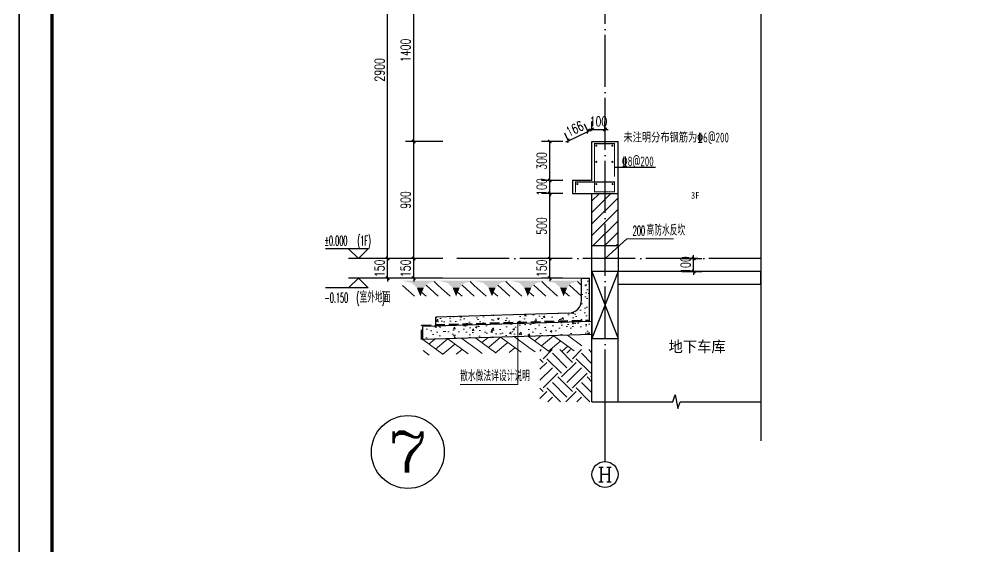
# Model space of a CAD drawing. Extents: x 393367 to 3005760, y 4998 to 826018.
# Drawn here: x 2873355 to 2880780, y 441429 to 445481 of the extents above; entities that cross this region are included whole.
import ezdxf
from ezdxf.enums import TextEntityAlignment as Align

# ---------------------------------------------------------------- set-up
doc = ezdxf.new("R2010")
doc.units = 0
doc.header["$LTSCALE"] = 1000
doc.linetypes.add('DASH', pattern=[0.35, 0.25, -0.1])
doc.linetypes.add('DOTE', pattern=[2.42, 2, -0.2, 0.02, -0.2])
doc.layers.get('0').update_dxf_attribs({"linetype": 'CONTINUOUS'})
doc.layers.get('Defpoints').update_dxf_attribs({"linetype": 'CONTINUOUS'})
for name, color, linetype in [('0-房间名称', 2, 'CONTINUOUS'), ('AXIS', 3, 'CONTINUOUS'), ('AXIS_TEXT', 7, 'CONTINUOUS'), ('COLUMN', 140, 'CONTINUOUS'), ('DIM_ELEV', 3, 'CONTINUOUS'), ('DIM_SYMB', 3, 'CONTINUOUS'), ('DOTE', 8, 'DOTE'), ('PUB_DIM', 3, 'CONTINUOUS'), ('PUB_HATCH', 8, 'CONTINUOUS'), ('PUB_TEXT', 7, 'CONTINUOUS'), ('S-大样-砼线', 7, 'CONTINUOUS'), ('S-引出线', 40, 'CONTINUOUS'), ('TEXT', 7, 'CONTINUOUS'), ('WALL', 130, 'CONTINUOUS'), ('图框', 7, 'CONTINUOUS')]:
    doc.layers.add(name, color=color, linetype=linetype)
for name, color, linetype, lineweight in [('DIM_IDEN', 3, 'CONTINUOUS', 15), ('REIN', 1, 'CONTINUOUS', 18), ('填充', 251, 'CONTINUOUS', 5), ('平面-排水沟', 86, 'CONTINUOUS', 15), ('立面-中轮廓线', 30, 'CONTINUOUS', 35), ('粉刷', 251, 'CONTINUOUS', 9)]:
    doc.layers.add(name, color=color, linetype=linetype, lineweight=lineweight)
doc.layers.add('yichutu', color=7, linetype='CONTINUOUS', true_color=0xffffff, plot=False)
doc.styles.add('_TCH_AXIS', font='COMPLEX', dxfattribs={"bigfont": 'GBCBIG'})
doc.styles.add('_TCH_DIM', font='simplex.shx', dxfattribs={"width": 0.65, "bigfont": 'gbcbig.shx'})
doc.styles.add('_TCH_DIM_T3', font='SIMPLEX', dxfattribs={"width": 0.705882, "bigfont": 'GBCBIG'})
doc.styles.add('COMPLEX', font='COMPLEX')
doc.styles.add('DIM_FONT_T3', font='SIMPLEX', dxfattribs={"width": 0.705882, "bigfont": 'GBCBIG'})
doc.styles.add('TSSD_Rein', font='Tssdeng.shx', dxfattribs={"width": 0.7, "bigfont": 'hztxt.shx'})
doc.styles.add('w', font='tssdeng.shx', dxfattribs={"width": 0.8, "bigfont": 'tssdchn.shx'})
doc.styles.add('宋体', font='', dxfattribs={"height": 50})
doc.styles.get('宋体').set_extended_font_data('SimSun')
doc.dimstyles.new('_TCH_ARCH&&25', dxfattribs={"dimtxt": 74.375, "dimasz": 25, "dimexe": 62.5, "dimexo": 75, "dimgap": 25, "dimtad": 1, "dimdec": 0, "dimzin": 0, "dimdsep": 46, "dimtxsty": '_TCH_DIM_T3', "dimblk": 'ARCHTICK', "dimcen": 0.09, "dimclrt": 7, "dimazin": 2, "dimtfac": 1, "dimtdec": 0, "dimtix": 1, "dimtmove": 2, "dimatfit": 3, "dimfxl": 1, "dimtolj": 1, "dimtzin": 0, "dimarcsym": 0})
pattern_1 = [(50, (28072.99, 249033.25), (143.452037, -12.550427), [15, -165]), (355, (28072.99, 249033.25), (-27.750267, 150.438427), [12, -132]), (100.4514, (28084.94, 249032.2), (115.701876, 137.88791), [12.74804, -140.22842]), (46.1842, (28072.99, 249073.25), (213.44821, -33.1038), [22.5, -247.5]), (96.6356, (28090.77, 249070.5), (186.93254, 194.82357), [19.12206, -210.3426]), (351.1842, (28072.99, 249073.25), (186.93239, 194.82372), [18, -198]), (21, (28092.99, 249063.25), (119.38141, -80.52378), [15, -165]), (326, (28092.99, 249063.25), (48.663066, 145.03001), [12, -132]), (71.4514, (28102.93, 249056.54), (168.044526, 64.5061), [12.74804, -140.22842]), (37.5, (28072.986, 249033.25), (2.431971, 66.578771), [0, -130.4, 0, -134, 0, -132.5]), (7.5, (28072.986, 249033.25), (52.613907, 78.882342), [0, -76.4, 0, -127.4, 0, -50.5]), (327.5, (28028.386, 249033.25), (106.764487, -4.510974), [0, -50, 0, -156, 0, -207]), (317.5, (28008.39, 249033.25), (116.637234, 20.020996), [0, -65, 0, -103.6, 0, -147])]

# ---------------------------------------------------------------- blocks, each defined once
blk = doc.blocks.new('$LINEPAT$素土夯实')
at = {"color": 0}
for p, q in [((0, -210), (210, 0)), ((120, -300), (420, 0)), ((420, 0), (608, -188)), ((495, -300), (795, 0)), ((615, 0), (705, -90)), ((315, -105), (502, -293)), ((210, -210), (300, -300)), ((705, -300), (795, -210))]:
    blk.add_line(p, q, dxfattribs=at)
blk = doc.blocks.new('$LinePat$自然土壤')
at = {"color": 0}
for p, q in [((0, -90), (71, -19)), ((0, -300), (211, -89)), ((420, -300), (630, -90)), ((210, -300), (286, -224))]:
    blk.add_line(p, q, dxfattribs=at)
for points in [[(0, 0), (630, 0), (168, -45), (462, -45)], [(168, -45), (462, -45), (252, -132), (378, -132)], [(252, -132), (378, -132), (315, -300)]]:
    blk.add_solid(points, dxfattribs=at)
blk = doc.blocks.new('sanshui')
at = {"layer": '粉刷'}
h = blk.add_hatch(dxfattribs=at)
h.set_pattern_fill('混凝土', color=256, scale=20)
h.set_pattern_definition(pattern_1)
edge = h.paths.add_edge_path()
edge.add_line((346317.8, 427329.6), (346257.8, 427329.6))
edge.add_line((346257.8, 427329.6), (346257.8, 427160.3))
edge.add_arc((346157.8, 427160.3), 100, 271.71836, 360, ccw=False)
edge.add_line((346160.8, 427060.3), (345137.8, 427029.6))
edge.add_line((345137.8, 427029.6), (345137.8, 426969.6))
edge.add_line((345137.8, 426969.6), (346317.8, 427005))
edge.add_line((346317.8, 427005), (346317.8, 427329.6))
h = blk.add_hatch(dxfattribs=at)
h.set_pattern_fill('混凝土', color=256, scale=20)
h.set_pattern_definition(pattern_1)
h.paths.add_polyline_path([(346337.8, 426895.6), (346337.8, 426995.6), (345037.8, 426956.6), (345037.8, 426856.6)])
at = {"layer": 'COLUMN'}
for p, q in [((346257.8, 427329.6), (346317.8, 427329.6)), ((346257.8, 427160.3), (346257.8, 427329.6)), ((346317.8, 426995), (346317.8, 427329.6)), ((346160.8, 427060.3), (345137.8, 427029.6)), ((345137.8, 426959.6), (345137.8, 427029.6)), ((346338.1, 426995.6), (345037.8, 426956.6)), ((345037.8, 426856.6), (345037.8, 426956.6)), ((346338.1, 426895.6), (345037.8, 426856.6))]:
    blk.add_line(p, q, dxfattribs=at)
blk.add_arc((346157.8, 427160.3), 100, 271.71836, 0, dxfattribs=at)
at = {"layer": '立面-中轮廓线', "linetype": 'DASH', "ltscale": 0.3}
blk.add_lwpolyline([(345027.8, 426856.6), (345027.8, 426966.3), (346317.8, 427005)], dxfattribs=at)
at = {"layer": '粉刷'}
blk.add_line((344881.5, 427329.6), (346257.8, 427329.6), dxfattribs=at)
at = {"layer": '粉刷', "yscale": 0.4, "zscale": 0.4}
for name, p, xscale, rotation in [('$LinePat$自然土壤', (345156.8, 427309.6), -0.4369306507241237, 359.9999999999903), ('$LinePat$自然土壤', (345432, 427309.6), -0.4369306507241237, 359.9999999999903), ('$LinePat$自然土壤', (345707.3, 427309.6), -0.4369306507241237, 359.9999999999903), ('$LinePat$自然土壤', (345982.6, 427309.6), -0.4369306507241237, 359.9999999999903), ('$LinePat$自然土壤', (346257.8, 427309.6), -0.4369306507241237, 359.9999999999903), ('$LINEPAT$素土夯实', (345444.5, 426868.8), -0.5117605352322558, 1.718358001643932), ('$LINEPAT$素土夯实', (345851.2, 426881), -0.5117605352322558, 1.718358001643932), ('$LINEPAT$素土夯实', (346257.8, 426893.2), -0.5117605352322558, 1.718358001643932)]:
    blk.add_blockref(name, p, dxfattribs=dict(at, xscale=xscale, rotation=rotation))
blk = doc.blocks.new('GFDDDDRG')
at = {"layer": '图框'}
blk.add_lwpolyline([(923310, -107437), (923310, -159999), (893610, -159999), (893610, -107437)], close=True, dxfattribs=at)
blk.add_lwpolyline([(923310, -107437), (923310, -159999), (893610, -159999), (893610, -107437)], close=True, dxfattribs=at)
at = {"layer": '图框', "const_width": 50}
blk.add_lwpolyline([(894110, -159499), (922810, -159499), (922810, -108687), (894110, -108687)], close=True, dxfattribs=at)
blk = doc.blocks.new('_ArchTick')
at = {"color": 0, "linetype": 'ByBlock', "const_width": 0.4}
blk.add_lwpolyline([(-0.5, -0.5), (0.5, 0.5)], dxfattribs=at)
blk = doc.blocks.new('*D851')
at = {"layer": 'Defpoints', "color": 0, "transparency": 16777216}
for p in [(2877723.4, 444619.3), (2877754.8, 444552.7), (2877604.8, 444481.8)]:
    blk.add_point(p, dxfattribs=at)
at = {"layer": 'PUB_DIM', "color": 0, "lineweight": -2, "transparency": 16777216}
for p, q in [((2877573.4, 444548.4), (2877723.4, 444619.3)), ((2877722.8, 444620.5), (2877696.7, 444675.8)), ((2877723.4, 444619.3), (2877746, 444630)), ((2877572.8, 444549.6), (2877546.7, 444604.9)), ((2877573.4, 444548.4), (2877550.8, 444537.8))]:
    blk.add_line(p, q, dxfattribs=at)
at = {"layer": 'PUB_DIM', "color": 0, "lineweight": -2, "transparency": 16777216, "xscale": 25, "yscale": 25, "zscale": 25}
for p, rotation in [((2877723.4, 444619.3), 205.2842497659491), ((2877573.4, 444548.4), 25.28424976594906)]:
    blk.add_blockref('_ArchTick', p, dxfattribs=dict(at, rotation=rotation))
at = {"layer": 'PUB_DIM', "color": 7, "transparency": 16777216, "insert": (2877621.8, 444640.1), "char_height": 74.38, "attachment_point": 5, "rotation": 25.28425, "style": '_TCH_DIM_T3'}
blk.add_mtext('\\A1;166', dxfattribs=at)
blk = doc.blocks.new('*D852')
at = {"layer": 'Defpoints', "color": 0, "transparency": 16777216}
for p in [(2877854.8, 444634.1), (2877754.8, 444552.7), (2877854.8, 444552.7)]:
    blk.add_point(p, dxfattribs=at)
at = {"layer": 'PUB_DIM', "color": 0, "lineweight": -2, "transparency": 16777216}
for p, q in [((2877754.8, 444627.7), (2877754.8, 444696.6)), ((2877854.8, 444627.7), (2877854.8, 444696.6)), ((2877754.8, 444634.1), (2877729.8, 444634.1)), ((2877754.8, 444634.1), (2877854.8, 444634.1)), ((2877854.8, 444634.1), (2877879.8, 444634.1))]:
    blk.add_line(p, q, dxfattribs=at)
at = {"layer": 'PUB_DIM', "color": 0, "lineweight": -2, "transparency": 16777216, "xscale": 25, "yscale": 25, "zscale": 25}
blk.add_blockref('_ArchTick', (2877754.8, 444634.1), dxfattribs=at)
at = {"layer": 'PUB_DIM', "color": 0, "lineweight": -2, "transparency": 16777216, "xscale": 25, "yscale": 25, "zscale": 25, "rotation": 180}
blk.add_blockref('_ArchTick', (2877854.8, 444634.1), dxfattribs=at)
at = {"layer": 'PUB_DIM', "color": 7, "transparency": 16777216, "insert": (2877804.8, 444696.3), "char_height": 74.38, "attachment_point": 5, "style": '_TCH_DIM_T3'}
blk.add_mtext('\\A1;100', dxfattribs=at)
blk = doc.blocks.new('*D890')
at = {"layer": 'Defpoints', "color": 0, "transparency": 16777216}
for p in [(2877430.2, 444542.7), (2877604.8, 444542.7), (2877604.8, 444242.7)]:
    blk.add_point(p, dxfattribs=at)
at = {"layer": 'PUB_DIM', "color": 0, "lineweight": -2, "transparency": 16777216}
for p, q in [((2877529.8, 444542.7), (2877367.7, 444542.7)), ((2877430.2, 444242.7), (2877430.2, 444542.7)), ((2877529.8, 444242.7), (2877367.7, 444242.7))]:
    blk.add_line(p, q, dxfattribs=at)
at = {"layer": 'PUB_DIM', "color": 0, "lineweight": -2, "transparency": 16777216, "xscale": 25, "yscale": 25, "zscale": 25}
for p, rotation in [((2877430.2, 444542.7), 90), ((2877430.2, 444242.7), 270)]:
    blk.add_blockref('_ArchTick', p, dxfattribs=dict(at, rotation=rotation))
at = {"layer": 'PUB_DIM', "color": 7, "transparency": 16777216, "insert": (2877368.1, 444392.7), "char_height": 74.38, "attachment_point": 5, "rotation": 90, "style": '_TCH_DIM_T3'}
blk.add_mtext('\\A1;300', dxfattribs=at)
blk = doc.blocks.new('*D891')
at = {"layer": 'Defpoints', "color": 0, "transparency": 16777216}
for p in [(2877430.2, 444242.7), (2877604.8, 444242.7), (2877604.8, 444142.7)]:
    blk.add_point(p, dxfattribs=at)
at = {"layer": 'PUB_DIM', "color": 0, "lineweight": -2, "transparency": 16777216}
for p, q in [((2877529.8, 444242.7), (2877367.7, 444242.7)), ((2877430.2, 444242.7), (2877430.2, 444267.7)), ((2877430.2, 444142.7), (2877430.2, 444242.7)), ((2877529.8, 444142.7), (2877367.7, 444142.7)), ((2877430.2, 444142.7), (2877430.2, 444117.7))]:
    blk.add_line(p, q, dxfattribs=at)
at = {"layer": 'PUB_DIM', "color": 0, "lineweight": -2, "transparency": 16777216, "xscale": 25, "yscale": 25, "zscale": 25}
for p, rotation in [((2877430.2, 444242.7), 270), ((2877430.2, 444142.7), 90)]:
    blk.add_blockref('_ArchTick', p, dxfattribs=dict(at, rotation=rotation))
at = {"layer": 'PUB_DIM', "color": 7, "transparency": 16777216, "insert": (2877368.1, 444192.7), "char_height": 74.38, "attachment_point": 5, "rotation": 90, "style": '_TCH_DIM_T3'}
blk.add_mtext('\\A1;100', dxfattribs=at)
blk = doc.blocks.new('*D892')
at = {"layer": 'Defpoints', "color": 0, "transparency": 16777216}
for p in [(2877430.2, 444142.7), (2877604.8, 444142.7), (2877604.8, 443642.7)]:
    blk.add_point(p, dxfattribs=at)
at = {"layer": 'PUB_DIM', "color": 0, "lineweight": -2, "transparency": 16777216}
for p, q in [((2877529.8, 444142.7), (2877367.7, 444142.7)), ((2877430.2, 443642.7), (2877430.2, 444142.7)), ((2877529.8, 443642.7), (2877367.7, 443642.7))]:
    blk.add_line(p, q, dxfattribs=at)
at = {"layer": 'PUB_DIM', "color": 0, "lineweight": -2, "transparency": 16777216, "xscale": 25, "yscale": 25, "zscale": 25}
for p, rotation in [((2877430.2, 444142.7), 90), ((2877430.2, 443642.7), 270)]:
    blk.add_blockref('_ArchTick', p, dxfattribs=dict(at, rotation=rotation))
at = {"layer": 'PUB_DIM', "color": 7, "transparency": 16777216, "insert": (2877368.1, 443892.7), "char_height": 74.38, "attachment_point": 5, "rotation": 90, "style": '_TCH_DIM_T3'}
blk.add_mtext('\\A1;500', dxfattribs=at)
blk = doc.blocks.new('*D893')
at = {"layer": 'Defpoints', "color": 0, "transparency": 16777216}
for p in [(2877430.2, 443642.7), (2877604.8, 443642.7), (2877604.8, 443492.7)]:
    blk.add_point(p, dxfattribs=at)
at = {"layer": 'PUB_DIM', "color": 0, "lineweight": -2, "transparency": 16777216}
for p, q in [((2877430.2, 443642.7), (2877430.2, 443667.7)), ((2877529.8, 443642.7), (2877367.7, 443642.7)), ((2877430.2, 443492.7), (2877430.2, 443642.7)), ((2877529.8, 443492.7), (2877367.7, 443492.7)), ((2877430.2, 443492.7), (2877430.2, 443467.7))]:
    blk.add_line(p, q, dxfattribs=at)
at = {"layer": 'PUB_DIM', "color": 0, "lineweight": -2, "transparency": 16777216, "xscale": 25, "yscale": 25, "zscale": 25}
for p, rotation in [((2877430.2, 443642.7), 270), ((2877430.2, 443492.7), 90)]:
    blk.add_blockref('_ArchTick', p, dxfattribs=dict(at, rotation=rotation))
at = {"layer": 'PUB_DIM', "color": 7, "transparency": 16777216, "insert": (2877368.1, 443567.7), "char_height": 74.38, "attachment_point": 5, "rotation": 90, "style": '_TCH_DIM_T3'}
blk.add_mtext('\\A1;150', dxfattribs=at)
blk = doc.blocks.new('*D913')
at = {"layer": 'Defpoints', "color": 0, "transparency": 16777216}
for p in [(2878370, 443642.7), (2878536, 443642.7), (2878370, 443542.7)]:
    blk.add_point(p, dxfattribs=at)
at = {"layer": 'PUB_DIM', "color": 0, "lineweight": -2, "transparency": 16777216}
for p, q in [((2878536, 443642.7), (2878536, 443667.7)), ((2878445, 443642.7), (2878598.5, 443642.7)), ((2878536, 443542.7), (2878536, 443642.7)), ((2878445, 443542.7), (2878598.5, 443542.7)), ((2878536, 443542.7), (2878536, 443517.7))]:
    blk.add_line(p, q, dxfattribs=at)
at = {"layer": 'PUB_DIM', "color": 0, "lineweight": -2, "transparency": 16777216, "xscale": 25, "yscale": 25, "zscale": 25}
for p, rotation in [((2878536, 443642.7), 270), ((2878536, 443542.7), 90)]:
    blk.add_blockref('_ArchTick', p, dxfattribs=dict(at, rotation=rotation))
at = {"layer": 'PUB_DIM', "color": 7, "transparency": 16777216, "insert": (2878473.8, 443592.7), "char_height": 74.38, "attachment_point": 5, "rotation": 90, "style": '_TCH_DIM_T3'}
blk.add_mtext('\\A1;100', dxfattribs=at)
blk = doc.blocks.new('*D928')
at = {"layer": 'Defpoints', "color": 0, "transparency": 16777216}
for p in [(2876384.7, 443642.7), (2876684.7, 443642.7), (2876684.7, 443492.2)]:
    blk.add_point(p, dxfattribs=at)
at = {"layer": 'PUB_DIM', "color": 0, "lineweight": -2, "transparency": 16777216}
for p, q in [((2876384.7, 443642.7), (2876384.7, 443667.7)), ((2876609.7, 443642.7), (2876322.2, 443642.7)), ((2876384.7, 443492.2), (2876384.7, 443642.7)), ((2876609.7, 443492.2), (2876322.2, 443492.2)), ((2876384.7, 443492.2), (2876384.7, 443467.2))]:
    blk.add_line(p, q, dxfattribs=at)
at = {"layer": 'PUB_DIM', "color": 0, "lineweight": -2, "transparency": 16777216, "xscale": 25, "yscale": 25, "zscale": 25}
for p, rotation in [((2876384.7, 443642.7), 270), ((2876384.7, 443492.2), 90)]:
    blk.add_blockref('_ArchTick', p, dxfattribs=dict(at, rotation=rotation))
at = {"layer": 'PUB_DIM', "color": 7, "transparency": 16777216, "insert": (2876322.5, 443567.5), "char_height": 74.38, "attachment_point": 5, "rotation": 90, "style": '_TCH_DIM_T3'}
blk.add_mtext('\\A1;150', dxfattribs=at)
blk = doc.blocks.new('*D929')
at = {"layer": 'Defpoints', "color": 0, "transparency": 16777216}
for p in [(2876384.7, 444542.7), (2876684.7, 444542.7), (2876684.7, 443642.7)]:
    blk.add_point(p, dxfattribs=at)
at = {"layer": 'PUB_DIM', "color": 0, "lineweight": -2, "transparency": 16777216}
for p, q in [((2876609.7, 444542.7), (2876322.2, 444542.7)), ((2876384.7, 443642.7), (2876384.7, 444542.7)), ((2876609.7, 443642.7), (2876322.2, 443642.7))]:
    blk.add_line(p, q, dxfattribs=at)
at = {"layer": 'PUB_DIM', "color": 0, "lineweight": -2, "transparency": 16777216, "xscale": 25, "yscale": 25, "zscale": 25}
for p, rotation in [((2876384.7, 444542.7), 90), ((2876384.7, 443642.7), 270)]:
    blk.add_blockref('_ArchTick', p, dxfattribs=dict(at, rotation=rotation))
at = {"layer": 'PUB_DIM', "color": 7, "transparency": 16777216, "insert": (2876322.5, 444092.7), "char_height": 74.38, "attachment_point": 5, "rotation": 90, "style": '_TCH_DIM_T3'}
blk.add_mtext('\\A1;900', dxfattribs=at)
blk = doc.blocks.new('*D930')
at = {"layer": 'Defpoints', "color": 0, "transparency": 16777216}
for p in [(2876384.7, 445942.7), (2876684.7, 445942.7), (2876684.7, 444542.7)]:
    blk.add_point(p, dxfattribs=at)
at = {"layer": 'PUB_DIM', "color": 0, "lineweight": -2, "transparency": 16777216}
for p, q in [((2876609.7, 445942.7), (2876322.2, 445942.7)), ((2876384.7, 444542.7), (2876384.7, 445942.7)), ((2876609.7, 444542.7), (2876322.2, 444542.7))]:
    blk.add_line(p, q, dxfattribs=at)
at = {"layer": 'PUB_DIM', "color": 0, "lineweight": -2, "transparency": 16777216, "xscale": 25, "yscale": 25, "zscale": 25}
for p, rotation in [((2876384.7, 445942.7), 90), ((2876384.7, 444542.7), 270)]:
    blk.add_blockref('_ArchTick', p, dxfattribs=dict(at, rotation=rotation))
at = {"layer": 'PUB_DIM', "color": 7, "transparency": 16777216, "insert": (2876322.5, 445242.7), "char_height": 74.38, "attachment_point": 5, "rotation": 90, "style": '_TCH_DIM_T3'}
blk.add_mtext('\\A1;1400', dxfattribs=at)
blk = doc.blocks.new('*D945')
at = {"layer": 'Defpoints', "color": 0, "transparency": 16777216}
for p in [(2876184.7, 443642.7), (2876684.7, 443642.7), (2876684.7, 443492.2)]:
    blk.add_point(p, dxfattribs=at)
at = {"layer": 'PUB_DIM', "color": 0, "lineweight": -2, "transparency": 16777216}
for p, q in [((2876184.7, 443642.7), (2876184.7, 443667.7)), ((2876609.7, 443642.7), (2876122.2, 443642.7)), ((2876184.7, 443492.2), (2876184.7, 443642.7)), ((2876609.7, 443492.2), (2876122.2, 443492.2)), ((2876184.7, 443492.2), (2876184.7, 443467.2))]:
    blk.add_line(p, q, dxfattribs=at)
at = {"layer": 'PUB_DIM', "color": 0, "lineweight": -2, "transparency": 16777216, "xscale": 25, "yscale": 25, "zscale": 25}
for p, rotation in [((2876184.7, 443642.7), 270), ((2876184.7, 443492.2), 90)]:
    blk.add_blockref('_ArchTick', p, dxfattribs=dict(at, rotation=rotation))
at = {"layer": 'PUB_DIM', "color": 7, "transparency": 16777216, "insert": (2876122.5, 443567.5), "char_height": 74.38, "attachment_point": 5, "rotation": 90, "style": '_TCH_DIM_T3'}
blk.add_mtext('\\A1;150', dxfattribs=at)
blk = doc.blocks.new('*D946')
at = {"layer": 'Defpoints', "color": 0, "transparency": 16777216}
for p in [(2876184.7, 446542.7), (2876684.7, 446542.7), (2876684.7, 443642.7)]:
    blk.add_point(p, dxfattribs=at)
at = {"layer": 'PUB_DIM', "color": 0, "lineweight": -2, "transparency": 16777216}
for p, q in [((2876609.7, 446542.7), (2876122.2, 446542.7)), ((2876184.7, 443642.7), (2876184.7, 446542.7)), ((2876609.7, 443642.7), (2876122.2, 443642.7))]:
    blk.add_line(p, q, dxfattribs=at)
at = {"layer": 'PUB_DIM', "color": 0, "lineweight": -2, "transparency": 16777216, "xscale": 25, "yscale": 25, "zscale": 25}
for p, rotation in [((2876184.7, 446542.7), 90), ((2876184.7, 443642.7), 270)]:
    blk.add_blockref('_ArchTick', p, dxfattribs=dict(at, rotation=rotation))
at = {"layer": 'PUB_DIM', "color": 7, "transparency": 16777216, "insert": (2876122.5, 445092.7), "char_height": 74.38, "attachment_point": 5, "rotation": 90, "style": '_TCH_DIM_T3'}
blk.add_mtext('\\A1;2900', dxfattribs=at)
blk = doc.blocks.new('_axiso')
blk.add_circle((0, 0), 0.5)
at = {"layer": 'AXIS_TEXT', "style": 'COMPLEX', "width": 1.041667}
blk.add_attdef('A', text='', height=0.56, dxfattribs=at).set_placement((-0.25, -0.28), (0.25, -0.28), align=Align.FIT)
blk = doc.blocks.new('yct-525-297-26250-14850-50-3002')
at = {"layer": 'yichutu', "color": 7, "true_color": 0xffffff}
blk.add_lwpolyline([(0, 0), (0, 14850), (26250, 14850), (26250, 0)], close=True, dxfattribs=at)

msp = doc.modelspace()

# ---------------------------------------------------------------- hatches: boundary and pattern name
at = {"layer": 'PUB_HATCH'}
h = msp.add_hatch(dxfattribs=at)
h.set_pattern_fill('普通砖', color=256, scale=25, style=0)
h.set_pattern_definition([(45, (2411524.25, 612130.613), (-44.1941915, 44.1941915), [])])
h.paths.add_polyline_path([(2877954.84855, 443742.70369), (2877954.84855, 444142.70369), (2877754.84855, 444142.70369), (2877754.84855, 443742.70369)])
at = {"layer": '填充'}
h = msp.add_hatch(dxfattribs=at)
h.set_pattern_fill('EARTH', color=250, scale=50, angle=45, style=0)
h.set_pattern_definition([(45, (1762256.58, -12650.67), (0, 224.506403), [158.75, -158.75]), (45, (1762214.48, -12608.57), (0, 224.506403), [158.75, -158.75]), (45, (1762172.39, -12566.48), (0, 224.506403), [158.75, -158.75]), (135, (1762172.39, -12538.42), (-224.506403, 0), [158.75, -158.75]), (135, (1762214.48, -12496.32), (-224.506403, 0), [158.75, -158.75]), (135, (1762256.58, -12454.23), (-224.506403, 0), [158.75, -158.75])])
h.paths.add_polyline_path([(2877754.84855, 442942.70126), (2877354.84855, 442942.70126), (2877354.84855, 442542.70126), (2877754.84855, 442542.70126)])

# ---------------------------------------------------------------- linework, layer by layer
at = {"layer": 'AXIS'}
msp.add_line((2877854.81807, 442542.70126), (2877854.81807, 442083.30946), dxfattribs=at)
at = {"layer": 'AXIS', "color": 6}
msp.add_circle((2876340.23713, 442156.12514), 280, dxfattribs=at)
at = {"layer": 'DIM_ELEV'}
for p, q in [((2876034.65439, 443717.70355), (2875706.65439, 443717.70355)), ((2875959.65439, 443642.70355), (2875884.65439, 443717.70355)), ((2875959.65439, 443642.70355), (2876034.65439, 443717.70355)), ((2876384.65439, 443642.70355), (2875884.65439, 443642.70355)), ((2875959.65439, 443492.2331), (2875884.65439, 443417.2331)), ((2876384.65439, 443492.2331), (2875884.65439, 443492.2331)), ((2875959.65439, 443492.2331), (2876034.65439, 443417.2331)), ((2876034.65439, 443417.2331), (2875706.65439, 443417.2331))]:
    msp.add_line(p, q, dxfattribs=at)
at = {"layer": 'DIM_IDEN'}
for p, q in [((2877854.84882, 443642.70379), (2878021.65973, 443794.22129)), ((2878021.65973, 443794.22129), (2878381.83624, 443794.22129))]:
    msp.add_line(p, q, dxfattribs=at)
at = {"layer": 'DIM_SYMB'}
for points in [[(2879053.37347, 459622.70355), (2879053.37347, 450960.82741), (2879105.87347, 450941.71897), (2879000.87347, 450923.20464), (2879053.37347, 450904.57741), (2879053.37347, 442242.70126)], [(2877754.84855, 442542.70126), (2878375.98601, 442542.70126), (2878395.09445, 442595.20126), (2878413.60878, 442490.20126), (2878432.23601, 442542.70126), (2879053.37347, 442542.70126)]]:
    msp.add_lwpolyline(points, dxfattribs=at)
at = {"layer": 'DOTE', "linetype": 'DOTE', "ltscale": 0.2}
for p, q in [((2877854.84855, 442542.70126), (2877854.84855, 460222.70355)), ((2879053.37347, 443642.70355), (2876684.65439, 443642.70355))]:
    msp.add_line(p, q, dxfattribs=at)
at = {"layer": 'REIN', "const_width": 9}
msp.add_lwpolyline([(2877628.31524, 444149.7816), (2877628.31524, 444231.10601), (2877927.66033, 444231.10601), (2877927.66033, 444154.83994), (2877774.06822, 444154.83994), (2877774.06822, 444525.36278), (2877927.45528, 444525.36278), (2877927.45528, 444272.54257)], dxfattribs=at)
at = {"layer": 'REIN', "const_width": 8}
for points in [[(2877783.79376, 444509.33294, 1), (2877791.79376, 444509.33294, 1)], [(2877907.58517, 444509.33294, 1), (2877915.58517, 444509.33294, 1)], [(2877783.79376, 444385.81584, 1), (2877791.79376, 444385.81584, 1)], [(2877907.58517, 444385.81584, 1), (2877915.58517, 444385.81584, 1)], [(2877638.04079, 444214.92139, 1), (2877646.04079, 444214.92139, 1)], [(2877783.79376, 444214.92139, 1), (2877791.79376, 444214.92139, 1)], [(2877909.47619, 444214.92139, 1), (2877917.47619, 444214.92139, 1)]]:
    msp.add_lwpolyline(points, format="xyb", close=True, dxfattribs=at)
at = {"layer": 'S-大样-砼线'}
for p, q in [((2877754.84856, 443542.71129), (2877954.84856, 443027.7113)), ((2877954.85151, 443542.71129), (2877754.85151, 443027.7113))]:
    msp.add_line(p, q, dxfattribs=at)
msp.add_lwpolyline([(2877954.84857, 443542.71129), (2877754.84856, 443542.71129), (2877754.84856, 443027.7113), (2877954.84857, 443027.7113)], close=True, dxfattribs=at)
at = {"layer": 'S-引出线'}
msp.add_lwpolyline([(2878242.70317, 444341.94494), (2877930.1147, 444341.94494)], dxfattribs=at)
at = {"layer": 'WALL'}
for p, q in [((2877754.84855, 444242.70369), (2877754.84856, 444542.70369)), ((2877754.84856, 444542.70369), (2877954.84856, 444542.70369)), ((2877954.84855, 444242.70369), (2877954.84856, 444542.70369)), ((2877754.84855, 444242.70369), (2877604.84855, 444242.70369)), ((2877604.84855, 444242.70369), (2877604.84855, 444142.70369)), ((2877954.84855, 444142.70369), (2877954.84855, 444242.70369)), ((2877604.84855, 444142.70369), (2877954.84855, 444142.70369)), ((2877754.84855, 443742.70369), (2877754.84855, 444142.70369)), ((2877954.84855, 443742.70369), (2877954.84855, 444142.70369)), ((2877754.84855, 443742.70369), (2877954.84855, 443742.70369)), ((2877754.81807, 442542.70431), (2877754.84856, 443542.70369)), ((2879053.37347, 443542.70369), (2877754.84856, 443542.70369)), ((2879053.37347, 443442.70369), (2879053.37347, 443542.70369)), ((2877954.81807, 442542.69821), (2877954.84551, 443442.70369)), ((2879053.37347, 443442.70369), (2877954.84551, 443442.70369)), ((2877754.81807, 442542.70431), (2877954.81807, 442542.69821))]:
    msp.add_line(p, q, dxfattribs=at)
msp.add_lwpolyline([(2877754.84856, 443742.70369), (2877954.84856, 443742.70369), (2877954.84856, 443542.70369), (2877754.84856, 443542.70369)], close=True, dxfattribs=at)
at = {"layer": '平面-排水沟'}
for p, q in [((2877185.83222, 443143.11057), (2877185.83222, 442675.26952)), ((2877185.83222, 442675.26952), (2876741.70048, 442675.26952))]:
    msp.add_line(p, q, dxfattribs=at)
at = {"layer": '平面-排水沟', "const_width": 6.66667}
msp.add_lwpolyline([(2877185.83222, 443146.4439, 1), (2877185.83222, 443139.77723, 1)], format="xyb", close=True, dxfattribs=at)

# ---------------------------------------------------------------- block references
at = {"xscale": 0.5, "yscale": 0.5, "zscale": 0.5}
msp.add_blockref('GFDDDDRG', (2426549.86148, 518369.20917), dxfattribs=at)
msp.add_blockref('sanshui', (2531416.7234, 16163.07213))
at = {"layer": 'AXIS'}
ref = msp.add_blockref('_axiso', (2877854.81807, 441983.30946), dxfattribs=dict(at, xscale=200, yscale=200, zscale=200))
ref.add_attrib('A', 'H', dxfattribs={"layer": 'AXIS_TEXT', "height": 113.13708, "style": '_TCH_AXIS', "width": 1.05}).set_placement((2877798.24953, 441926.74091), (2877911.38662, 441926.74091), align=Align.FIT)
at = {"layer": 'yichutu', "rotation": 270}
msp.add_blockref('yct-525-297-26250-14850-50-3002', (2873354.75106, 464650.72831), dxfattribs=at)

# ---------------------------------------------------------------- texts
at = {"layer": '0-房间名称', "style": '宋体', "width": 0.8}
msp.add_text('3F', height=51.207806, dxfattribs=at).set_placement((2878516.02735, 444102.51096, 0))
at = {"layer": 'AXIS_TEXT', "color": 6, "style": '_TCH_AXIS', "width": 1.5}
msp.add_text('7', height=316.78384, dxfattribs=at).set_placement((2876181.84521, 441997.73322), (2876498.62905, 441997.73322), align=Align.FIT)
at = {"layer": 'PUB_TEXT'}
for s, height, style, width, p in [('200', 74.375, 'DIM_FONT_T3', 0.49827, (2878067.66228, 443819.24629)), ('高防水反坎', 84.397163, 'DIM_FONT_T3', 0.705882, (2878173.54463, 443819.24629)), ('%%P0.000', 74.375, '_TCH_DIM', 0.494118, (2875699.15439, 443742.72855)), ('(1F)', 74.375, '_TCH_DIM', 0.494118, (2875953.02939, 443742.72855)), ('-0.150', 74.375, '_TCH_DIM', 0.494118, (2875699.15439, 443304.7081)), ('(', 74.375, '_TCH_DIM', 0.494118, (2875944.97939, 443304.7081)), ('室外地面', 84.397163, '_TCH_DIM', 0.7, (2875969.47939, 443304.7081)), (')', 74.375, '_TCH_DIM', 0.494118, (2876141.50067, 443304.7081)), ('散水做法详设计说明', 84.397163, 'DIM_FONT_T3', 0.705882, (2876741.70048, 442700.29452))]:
    msp.add_text(s, height=height, dxfattribs=dict(at, style=style, width=width)).set_placement(p)
msp.add_text('地下车库', height=84.397163, dxfattribs=at).set_placement((2878343.27669, 442924.11946))
at = {"layer": 'TEXT', "width": 0.7}
for s, rotation, style, p in [('未注明分布钢筋为%%1326@200', 0.000000187, 'TSSD_Rein', (2877996.52852, 444534.80229)), ('%%1328@200', 359.999999813, 'w', (2877983.84915, 444351.55117))]:
    msp.add_text(s, height=75, rotation=rotation, dxfattribs=dict(at, style=style)).set_placement(p)

# ---------------------------------------------------------------- dimensions: what is measured, and where the dimension line sits
at = {"layer": 'PUB_DIM'}
for p1, p2, distance, picture, middle in [((2876684.65439, 443642.70355), (2876684.65439, 446542.70355), 500, '*D946', (2876122.46689, 445092.70355)), ((2876684.65439, 444542.70369), (2876684.65439, 445942.70355), 300, '*D930', (2876322.46689, 445242.70362)), ((2877604.84855, 444481.82111), (2877754.84855, 444552.67535), 73.66449, '*D851', (2877621.8249, 444640.0856)), ((2877754.84855, 444552.67535), (2877854.84854, 444552.67535), 81.46924, '*D852', (2877804.84855, 444696.33209)), ((2876684.65439, 443642.70355), (2876684.65439, 444542.70369), 300, '*D929', (2876322.46689, 444092.70362)), ((2877604.84855, 444242.70369), (2877604.84855, 444542.70369), 174.61077, '*D890', (2877368.05028, 444392.70369)), ((2877604.84855, 444142.70369), (2877604.84855, 444242.70369), 174.61077, '*D891', (2877368.05028, 444192.70369)), ((2877604.84855, 443642.70355), (2877604.84855, 444142.70369), 174.61077, '*D892', (2877368.05028, 443892.70362)), ((2876684.65439, 443492.2331), (2876684.65439, 443642.70355), 500, '*D945', (2876122.46689, 443567.46833)), ((2876684.65439, 443492.2331), (2876684.65439, 443642.70355), 300, '*D928', (2876322.46689, 443567.46833)), ((2877604.84855, 443492.70355), (2877604.84855, 443642.70355), 174.61077, '*D893', (2877368.05028, 443567.70355)), ((2878370.03092, 443542.70369), (2878370.03092, 443642.70369), -165.95989, '*D913', (2878473.80331, 443592.70369))]:
    dim = msp.add_aligned_dim(p1=p1, p2=p2, distance=distance, dimstyle='_TCH_ARCH&&25', dxfattribs=at)
    dim.commit()
    dim.dimension.update_dxf_attribs({"geometry": picture, "text_midpoint": middle})

doc.saveas('drawing.dxf')
